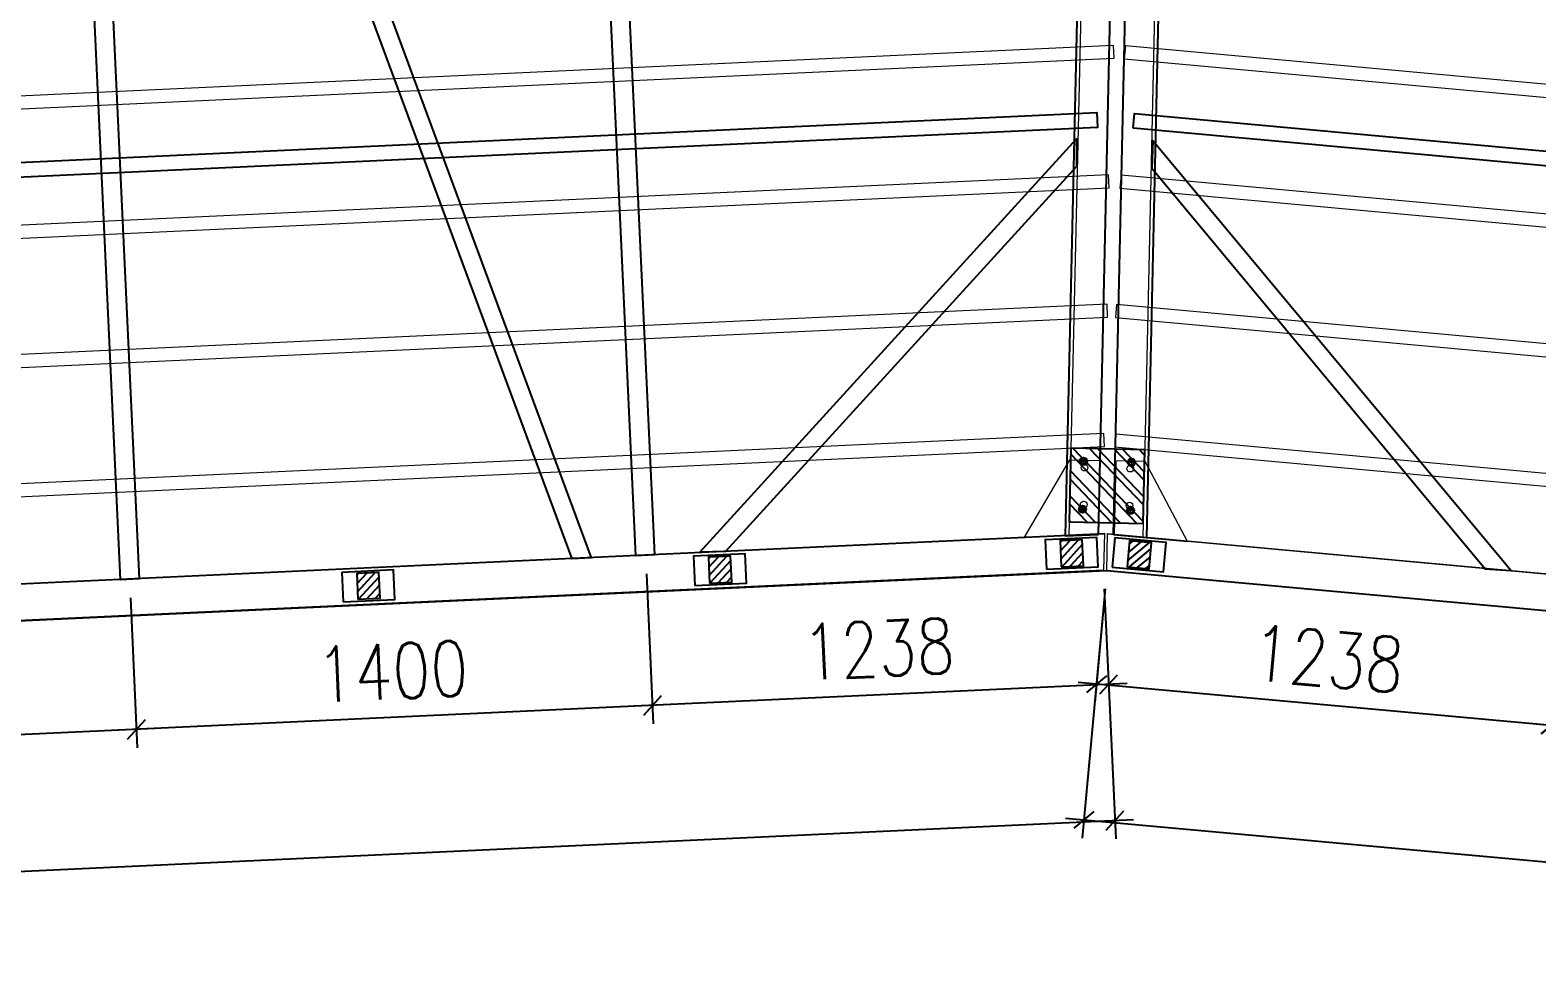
# Model space of a CAD drawing. Extents: x 8238 to 123366, y -35216 to 128109.
# Drawn here: x 58182 to 62265, y 98587 to 101137 of the extents above; entities that cross this region are included whole.
import ezdxf

# ---------------------------------------------------------------- set-up
doc = ezdxf.new("R2010")
doc.units = 0
doc.header["$LTSCALE"] = 1000
doc.header["$MEASUREMENT"] = 0
doc.linetypes.add('HIDDEN', pattern=[0.375, 0.25, -0.125])
for name, color, linetype, lineweight in [('加强板', 140, 'Continuous', 18), ('虚线', 8, 'Continuous', 0), ('铝主梁', 3, 'Continuous', 9), ('铝龙骨', 7, 'Continuous', 9)]:
    doc.layers.add(name, color=color, linetype=linetype, lineweight=lineweight)
for name, color, linetype in [('卡槽', 242, 'Continuous'), ('标注', 9, 'Continuous'), ('栏杆基座', 214, 'Continuous'), ('栏杆柱', 6, 'Continuous'), ('连接端梁', 130, 'Continuous'), ('铝横梁', 220, 'Continuous')]:
    doc.layers.add(name, color=color, linetype=linetype)
doc.styles.add('HZTXT', font='txtw.shx', dxfattribs={"width": 0.8, "bigfont": 'hztxtw.shx'})
doc.dimstyles.new('DIM-50', dxfattribs={"dimscale": 50, "dimtxt": 3, "dimasz": 1, "dimexe": 1, "dimexo": 1, "dimgap": 1, "dimtad": 1, "dimdec": 1, "dimdsep": 46, "dimtxsty": 'HZTXT', "dimblk": 'OBLIQUE', "dimblk1": 'ARCHTICK', "dimblk2": 'OBLIQUE', "dimcen": 0, "dimdle": 1, "dimclrd": 9, "dimclre": 9, "dimclrt": 2, "dimadec": 1, "dimazin": 0, "dimtfac": 1, "dimtdec": 1, "dimtix": 1, "dimtmove": 2, "dimatfit": 3, "dimldrblk": 'OBLIQUE', "dimfxl": 15, "dimtolj": 1, "dimtzin": 0, "dimarcsym": 1})

# ---------------------------------------------------------------- blocks, each defined once
blk = doc.blocks.new('_Oblique')
at = {"color": 0, "linetype": 'ByBlock', "lineweight": -2}
blk.add_line((-0.5, -0.5), (0.5, 0.5), dxfattribs=at)
blk = doc.blocks.new('*D69')
at = {"layer": 'Defpoints', "color": 0, "transparency": 16777216}
for p in [(49245.7, 68127.9), (57321.7, 68127.9), (57321.7, 67449.2)]:
    blk.add_point(p, dxfattribs=at)
at = {"layer": '标注', "color": 9, "lineweight": -2, "transparency": 16777216}
for p, q in [((49245.7, 68077.9), (49245.7, 67399.2)), ((57321.7, 68077.9), (57321.7, 67399.2)), ((49195.7, 67449.2), (57371.7, 67449.2))]:
    blk.add_line(p, q, dxfattribs=at)
at = {"layer": '标注', "color": 9, "lineweight": -2, "transparency": 16777216, "xscale": 50, "yscale": 50, "zscale": 50}
for p, rotation in [((49245.7, 67449.2), 180.0003109579486), ((57321.7, 67449.2), 0.0003109579486354188)]:
    blk.add_blockref('_Oblique', p, dxfattribs=dict(at, rotation=rotation))
at = {"layer": '标注', "color": 2, "transparency": 16777216, "insert": (53283.7, 67574.2), "char_height": 150, "attachment_point": 5, "rotation": 0.0003, "style": 'HZTXT'}
blk.add_mtext('\\A1;8076', dxfattribs=at)
blk = doc.blocks.new('_ArchTick')
at = {"color": 0, "linetype": 'ByBlock', "const_width": 0.4}
blk.add_lwpolyline([(-0.5, -0.5), (0.5, 0.5)], dxfattribs=at)
blk = doc.blocks.new('*D73')
at = {"layer": 'Defpoints', "color": 0, "transparency": 16777216}
for p in [(56083.7, 68225.9), (57321.7, 68127.9), (56083.7, 67818.6)]:
    blk.add_point(p, dxfattribs=at)
at = {"layer": '标注', "color": 9, "lineweight": -2, "transparency": 16777216}
for p, q in [((56083.7, 68175.9), (56083.7, 67768.6)), ((57321.7, 68077.9), (57321.7, 67768.6)), ((57371.7, 67818.6), (56033.7, 67818.6))]:
    blk.add_line(p, q, dxfattribs=at)
at = {"layer": '标注', "color": 9, "lineweight": -2, "transparency": 16777216, "xscale": 50, "yscale": 50, "zscale": 50, "rotation": 180}
blk.add_blockref('_Oblique', (56083.7, 67818.6), dxfattribs=at)
at = {"layer": '标注', "color": 9, "lineweight": -2, "transparency": 16777216, "xscale": 50, "yscale": 50, "zscale": 50}
blk.add_blockref('_Oblique', (57321.7, 67818.6), dxfattribs=at)
at = {"layer": '标注', "color": 2, "transparency": 16777216, "insert": (56702.7, 67943.6), "char_height": 150, "attachment_point": 5, "style": 'HZTXT'}
blk.add_mtext('\\A1;1238', dxfattribs=at)
blk = doc.blocks.new('*D74')
at = {"layer": 'Defpoints', "color": 0, "transparency": 16777216}
for p in [(54683.7, 68225.9), (56083.7, 68225.9), (54683.7, 67818.6)]:
    blk.add_point(p, dxfattribs=at)
at = {"layer": '标注', "color": 9, "lineweight": -2, "transparency": 16777216}
for p, q in [((54683.7, 68175.9), (54683.7, 67768.6)), ((56083.7, 68175.9), (56083.7, 67768.6)), ((56133.7, 67818.6), (54633.7, 67818.6))]:
    blk.add_line(p, q, dxfattribs=at)
at = {"layer": '标注', "color": 9, "lineweight": -2, "transparency": 16777216, "xscale": 50, "yscale": 50, "zscale": 50, "rotation": 180}
blk.add_blockref('_Oblique', (54683.7, 67818.6), dxfattribs=at)
at = {"layer": '标注', "color": 9, "lineweight": -2, "transparency": 16777216, "xscale": 50, "yscale": 50, "zscale": 50}
blk.add_blockref('_Oblique', (56083.7, 67818.6), dxfattribs=at)
at = {"layer": '标注', "color": 2, "transparency": 16777216, "insert": (55383.7, 67943.6), "char_height": 150, "attachment_point": 5, "style": 'HZTXT'}
blk.add_mtext('\\A1;1400', dxfattribs=at)
blk = doc.blocks.new('*D75')
at = {"layer": 'Defpoints', "color": 0, "transparency": 16777216}
for p in [(53283.7, 68225.9), (54683.7, 68225.9), (53283.7, 67818.6)]:
    blk.add_point(p, dxfattribs=at)
at = {"layer": '标注', "color": 9, "lineweight": -2, "transparency": 16777216}
for p, q in [((53283.7, 68175.9), (53283.7, 67768.6)), ((54683.7, 68175.9), (54683.7, 67768.6)), ((54733.7, 67818.6), (53233.7, 67818.6))]:
    blk.add_line(p, q, dxfattribs=at)
at = {"layer": '标注', "color": 9, "lineweight": -2, "transparency": 16777216, "xscale": 50, "yscale": 50, "zscale": 50, "rotation": 180}
blk.add_blockref('_Oblique', (53283.7, 67818.6), dxfattribs=at)
at = {"layer": '标注', "color": 9, "lineweight": -2, "transparency": 16777216, "xscale": 50, "yscale": 50, "zscale": 50}
blk.add_blockref('_Oblique', (54683.7, 67818.6), dxfattribs=at)
at = {"layer": '标注', "color": 2, "transparency": 16777216, "insert": (53983.7, 67943.6), "char_height": 150, "attachment_point": 5, "style": 'HZTXT'}
blk.add_mtext('\\A1;1400', dxfattribs=at)
blk = doc.blocks.new('*D77')
at = {"layer": 'Defpoints', "color": 0, "transparency": 16777216}
for p in [(50483.7, 68225.9), (51883.7, 68225.9), (50483.7, 67818.6)]:
    blk.add_point(p, dxfattribs=at)
at = {"layer": '标注', "color": 9, "lineweight": -2, "transparency": 16777216}
for p, q in [((50483.7, 68175.9), (50483.7, 67768.6)), ((51883.7, 68175.9), (51883.7, 67768.6)), ((51933.7, 67818.6), (50433.7, 67818.6))]:
    blk.add_line(p, q, dxfattribs=at)
at = {"layer": '标注', "color": 9, "lineweight": -2, "transparency": 16777216, "xscale": 50, "yscale": 50, "zscale": 50, "rotation": 180}
blk.add_blockref('_Oblique', (50483.7, 67818.6), dxfattribs=at)
at = {"layer": '标注', "color": 9, "lineweight": -2, "transparency": 16777216, "xscale": 50, "yscale": 50, "zscale": 50}
blk.add_blockref('_Oblique', (51883.7, 67818.6), dxfattribs=at)
at = {"layer": '标注', "color": 2, "transparency": 16777216, "insert": (51183.7, 67943.6), "char_height": 150, "attachment_point": 5, "style": 'HZTXT'}
blk.add_mtext('\\A1;1400', dxfattribs=at)
blk = doc.blocks.new('*D78')
at = {"layer": 'Defpoints', "color": 0, "transparency": 16777216}
for p in [(50483.7, 68225.9), (49245.7, 68127.9), (49245.7, 67818.6)]:
    blk.add_point(p, dxfattribs=at)
at = {"layer": '标注', "color": 9, "lineweight": -2, "transparency": 16777216}
for p, q in [((50483.7, 68175.9), (50483.7, 67768.6)), ((49245.7, 68077.9), (49245.7, 67768.6)), ((50533.7, 67818.6), (49195.7, 67818.6))]:
    blk.add_line(p, q, dxfattribs=at)
at = {"layer": '标注', "color": 9, "lineweight": -2, "transparency": 16777216, "xscale": 50, "yscale": 50, "zscale": 50, "rotation": 180}
blk.add_blockref('_Oblique', (49245.7, 67818.6), dxfattribs=at)
at = {"layer": '标注', "color": 9, "lineweight": -2, "transparency": 16777216, "xscale": 50, "yscale": 50, "zscale": 50}
blk.add_blockref('_Oblique', (50483.7, 67818.6), dxfattribs=at)
at = {"layer": '标注', "color": 2, "transparency": 16777216, "insert": (49864.7, 67943.6), "char_height": 150, "attachment_point": 5, "style": 'HZTXT'}
blk.add_mtext('\\A1;1238', dxfattribs=at)
blk = doc.blocks.new('橡胶块200x200x60')
h = blk.add_hatch()
h.set_pattern_fill('ANSI32', color=256, scale=10)
h.set_pattern_definition([(45, (0, 0), (-33.67596, 33.67596), []), (45, (22.45, 0), (-33.67596, 33.67596), [])])
h.paths.add_polyline_path([(25487.9, 88551.2), (25687.9, 88551.2), (25687.9, 88751.2), (25487.9, 88751.2)])
blk.add_lwpolyline([(25487.9, 88551.2), (25687.9, 88551.2), (25687.9, 88751.2), (25487.9, 88751.2)], close=True)
for points in [[(25512.9, 88716.2), (25532.9, 88716.2)], [(25522.9, 88726.2), (25522.9, 88706.2)], [(25662.9, 88716.2), (25642.9, 88716.2)], [(25652.9, 88726.2), (25652.9, 88706.2)], [(25512.9, 88586.2), (25532.9, 88586.2)], [(25522.9, 88576.2), (25522.9, 88596.2)], [(25662.9, 88586.2), (25642.9, 88586.2)], [(25652.9, 88576.2), (25652.9, 88596.2)]]:
    blk.add_lwpolyline(points)
for centre, radius in [((25522.9, 88716.2), 10), ((25522.9, 88716.2), 8), ((25652.9, 88716.2), 10), ((25652.9, 88716.2), 8), ((25522.9, 88586.2), 10), ((25522.9, 88586.2), 8), ((25652.9, 88586.2), 10), ((25652.9, 88586.2), 8)]:
    blk.add_circle(centre, radius)
blk = doc.blocks.new('M31')
h = blk.add_hatch()
h.set_pattern_fill('ANSI31', color=256, scale=10)
h.set_pattern_definition([(45, (0, 0), (-11.2253202, 11.2253202), [])])
h.paths.add_polyline_path([(49299.54, 68142.9), (49359.54, 68142.9), (49359.54, 68212.9), (49299.54, 68212.9)])
h = blk.add_hatch()
h.set_pattern_fill('ANSI31', color=256, scale=10)
h.set_pattern_definition([(45, (6000, 0), (-11.2253202, 11.2253202), [])])
h.paths.add_polyline_path([(55299.54, 68142.9), (55359.54, 68142.9), (55359.54, 68212.9), (55299.54, 68212.9)])
h = blk.add_hatch()
h.set_pattern_fill('ANSI31', color=256, scale=10)
h.set_pattern_definition([(45, (6954.158, 0.007), (-11.2253202, 11.2253202), [])])
h.paths.add_polyline_path([(56253.7, 68142.9), (56313.7, 68142.9), (56313.7, 68212.9), (56253.7, 68212.9)])
h = blk.add_hatch()
h.set_pattern_fill('ANSI31', color=256, scale=10)
h.set_pattern_definition([(45, (7908.317, 0), (-11.2253202, 11.2253202), [])])
h.paths.add_polyline_path([(57207.86, 68142.9), (57267.86, 68142.9), (57267.86, 68212.9), (57207.86, 68212.9)])
at = {"layer": '加强板', "color": 5}
for points in [[(49256.6, 68225.9), (49456.6, 68225.9), (49322.67, 68430.92), (49242.86, 68425.42)], [(49256.63, 68225.9), (49456.63, 68225.9), (49322.7, 68430.92), (49242.89, 68425.42)], [(57310.78, 68225.9), (57110.78, 68225.9), (57244.71, 68430.92), (57324.52, 68425.42)], [(57310.78, 68225.9), (57110.78, 68225.9), (57244.71, 68430.92), (57324.52, 68425.42)]]:
    blk.add_lwpolyline(points, close=True, dxfattribs=at)
for centre in [(49284.14, 68408.22), (49284.17, 68408.22), (57283.24, 68408.22), (57283.24, 68408.22), (49291.01, 68308.45), (49291.04, 68308.45), (57276.37, 68308.45), (57276.37, 68308.45)]:
    blk.add_circle(centre, 9, dxfattribs=at)
at = {"layer": '卡槽', "color": 22, "ltscale": 5000, "elevation": 0}
blk.add_lwpolyline([(49208.05, 69327.91), (49208.05, 69367.91), (57361.01, 69367.91), (57361.01, 69327.91)], close=True, dxfattribs=at)
at = {"layer": '栏杆基座'}
for points in [[(49259.54, 68137.9), (49399.54, 68137.9), (49399.54, 68217.9), (49259.54, 68217.9)], [(55259.54, 68137.9), (55399.54, 68137.9), (55399.54, 68217.9), (55259.54, 68217.9)], [(56213.7, 68137.9), (56353.7, 68137.9), (56353.7, 68217.9), (56213.7, 68217.9)], [(57167.86, 68137.91), (57307.86, 68137.91), (57307.86, 68217.91), (57167.86, 68217.91)]]:
    blk.add_lwpolyline(points, close=True, dxfattribs=at)
at = {"layer": '栏杆柱'}
for points in [[(49299.54, 68142.9), (49359.54, 68142.9), (49359.54, 68212.9), (49299.54, 68212.9)], [(55299.54, 68142.9), (55359.54, 68142.9), (55359.54, 68212.9), (55299.54, 68212.9)], [(56253.7, 68142.9), (56313.7, 68142.9), (56313.7, 68212.9), (56253.7, 68212.9)], [(57207.86, 68142.91), (57267.86, 68142.91), (57267.86, 68212.91), (57207.86, 68212.91)]]:
    blk.add_lwpolyline(points, close=True, dxfattribs=at)
at = {"layer": '虚线', "color": 1, "linetype": 'HIDDEN', "ltscale": 300}
for p, q in [((49107.19, 71529.9), (49334.83, 68225.9)), ((49107.22, 71529.9), (49334.86, 68225.9)), ((57460.19, 71529.9), (57232.56, 68225.9)), ((57460.19, 71529.9), (57232.56, 68225.9)), ((57328.33, 68225.9), (49239.07, 68225.9)), ((57328.33, 68225.9), (49239.07, 68225.9))]:
    blk.add_line(p, q, dxfattribs=at)
at = {"layer": '连接端梁'}
for points in [[(49254.64, 68225.9), (49027, 71529.9), (49117.22, 71529.9), (49344.85, 68225.9)], [(49254.67, 68225.9), (49027.03, 71529.9), (49117.25, 71529.9), (49344.88, 68225.9)], [(57312.75, 68225.9), (57540.38, 71529.9), (57450.17, 71529.9), (57222.53, 68225.9)], [(57312.75, 68225.9), (57540.38, 71529.9), (57450.17, 71529.9), (57222.53, 68225.9)]]:
    blk.add_lwpolyline(points, close=True, dxfattribs=at)
at = {"layer": '铝主梁', "color": 3}
blk.add_lwpolyline([(57321.7, 68127.92), (49245.7, 68127.9), (49238.39, 68227.9), (57329.02, 68227.9)], close=True, dxfattribs=at)
at = {"layer": '铝横梁', "color": 243}
for points in [[(54709.69, 71529.9), (54709.69, 68225.9), (54659.69, 68225.9), (54659.69, 71529.9)], [(54885.08, 71529.9), (55936.71, 68225.9), (55884.44, 68225.29), (54832.81, 71529.29)], [(56107.69, 71529.9), (56107.69, 68225.9), (56057.69, 68225.9), (56057.69, 71529.9)], [(49268, 69224.74), (50266.82, 68225.91), (50336.12, 68227.32), (49264.4, 69299.06)], [(57299.4, 69224.74), (56300.59, 68225.91), (56231.47, 68227.5), (57303.19, 69299.24)]]:
    blk.add_lwpolyline(points, close=True, dxfattribs=at)
at = {"layer": '铝龙骨', "color": 0}
for points in [[(57414.71, 69512.9), (57414.71, 69547.9), (49166.71, 69547.9), (49166.71, 69512.9)], [(57384.71, 69162.9), (57384.71, 69197.9), (49186.71, 69197.9), (49186.71, 69162.9)], [(57364.71, 68812.9), (57364.71, 68847.9), (49206.71, 68847.9), (49206.71, 68812.9)], [(57339.71, 68462.9), (57339.71, 68497.9), (49236.71, 68497.9), (49236.71, 68462.9)]]:
    blk.add_lwpolyline(points, close=True, dxfattribs=at)
at = {"layer": '标注'}
for base, p1, p2, picture, middle in [((49245.7, 67818.57), (50483.7, 68225.9), (49245.7, 68127.9), '*D78', (49864.7, 67943.57)), ((50483.7, 67818.57), (51883.7, 68225.9), (50483.7, 68225.9), '*D77', (51183.7, 67943.57)), ((53283.69, 67818.57), (54683.69, 68225.9), (53283.69, 68225.9), '*D75', (53983.69, 67943.57)), ((54683.69, 67818.57), (56083.69, 68225.9), (54683.69, 68225.9), '*D74', (55383.69, 67943.57)), ((56083.69, 67818.57), (57321.7, 68127.94), (56083.69, 68225.9), '*D73', (56702.7, 67943.57))]:
    dim = blk.add_linear_dim(base=base, p1=p1, p2=p2, dimstyle='DIM-50', dxfattribs=at)
    dim.commit()
    dim.dimension.update_dxf_attribs({"geometry": picture, "text_midpoint": middle})
dim = blk.add_aligned_dim(p1=(49245.7, 68127.9), p2=(57321.7, 68127.94), distance=-678.72, dimstyle='DIM-50', dxfattribs=at)
dim.commit()
dim.dimension.update_dxf_attribs({"geometry": '*D69', "text_midpoint": (53283.71, 67574.2)})

msp = doc.modelspace()

# ---------------------------------------------------------------- linework, layer by layer
at = {"layer": '连接端梁', "color": 0, "elevation": 29521}
msp.add_lwpolyline([(32631.24, 88696.84), (32149.4, 92667.71), (37387.62, 95262.44), (45074.64, 97821.71), (53023.46, 99298.93), (61099.71, 99672.71), (69150.96, 98935.97), (77025.25, 97102.63), (84573.92, 94207.29), (89858.61, 91288.06), (89495.49, 87304.59)], dxfattribs=at)

# ---------------------------------------------------------------- block references
for name, p, rotation in [('M31', (6985.35, 28963.72, 29521), 2.654117485262015), ('M31', (5855.53, 36311.6, 29521), 354.7759997067623), ('橡胶块200x200x60', (-26953.71, 127474.83, 29521), 268.7128334520199)]:
    msp.add_blockref(name, p, dxfattribs=dict(rotation=rotation))

doc.saveas('drawing.dxf')
